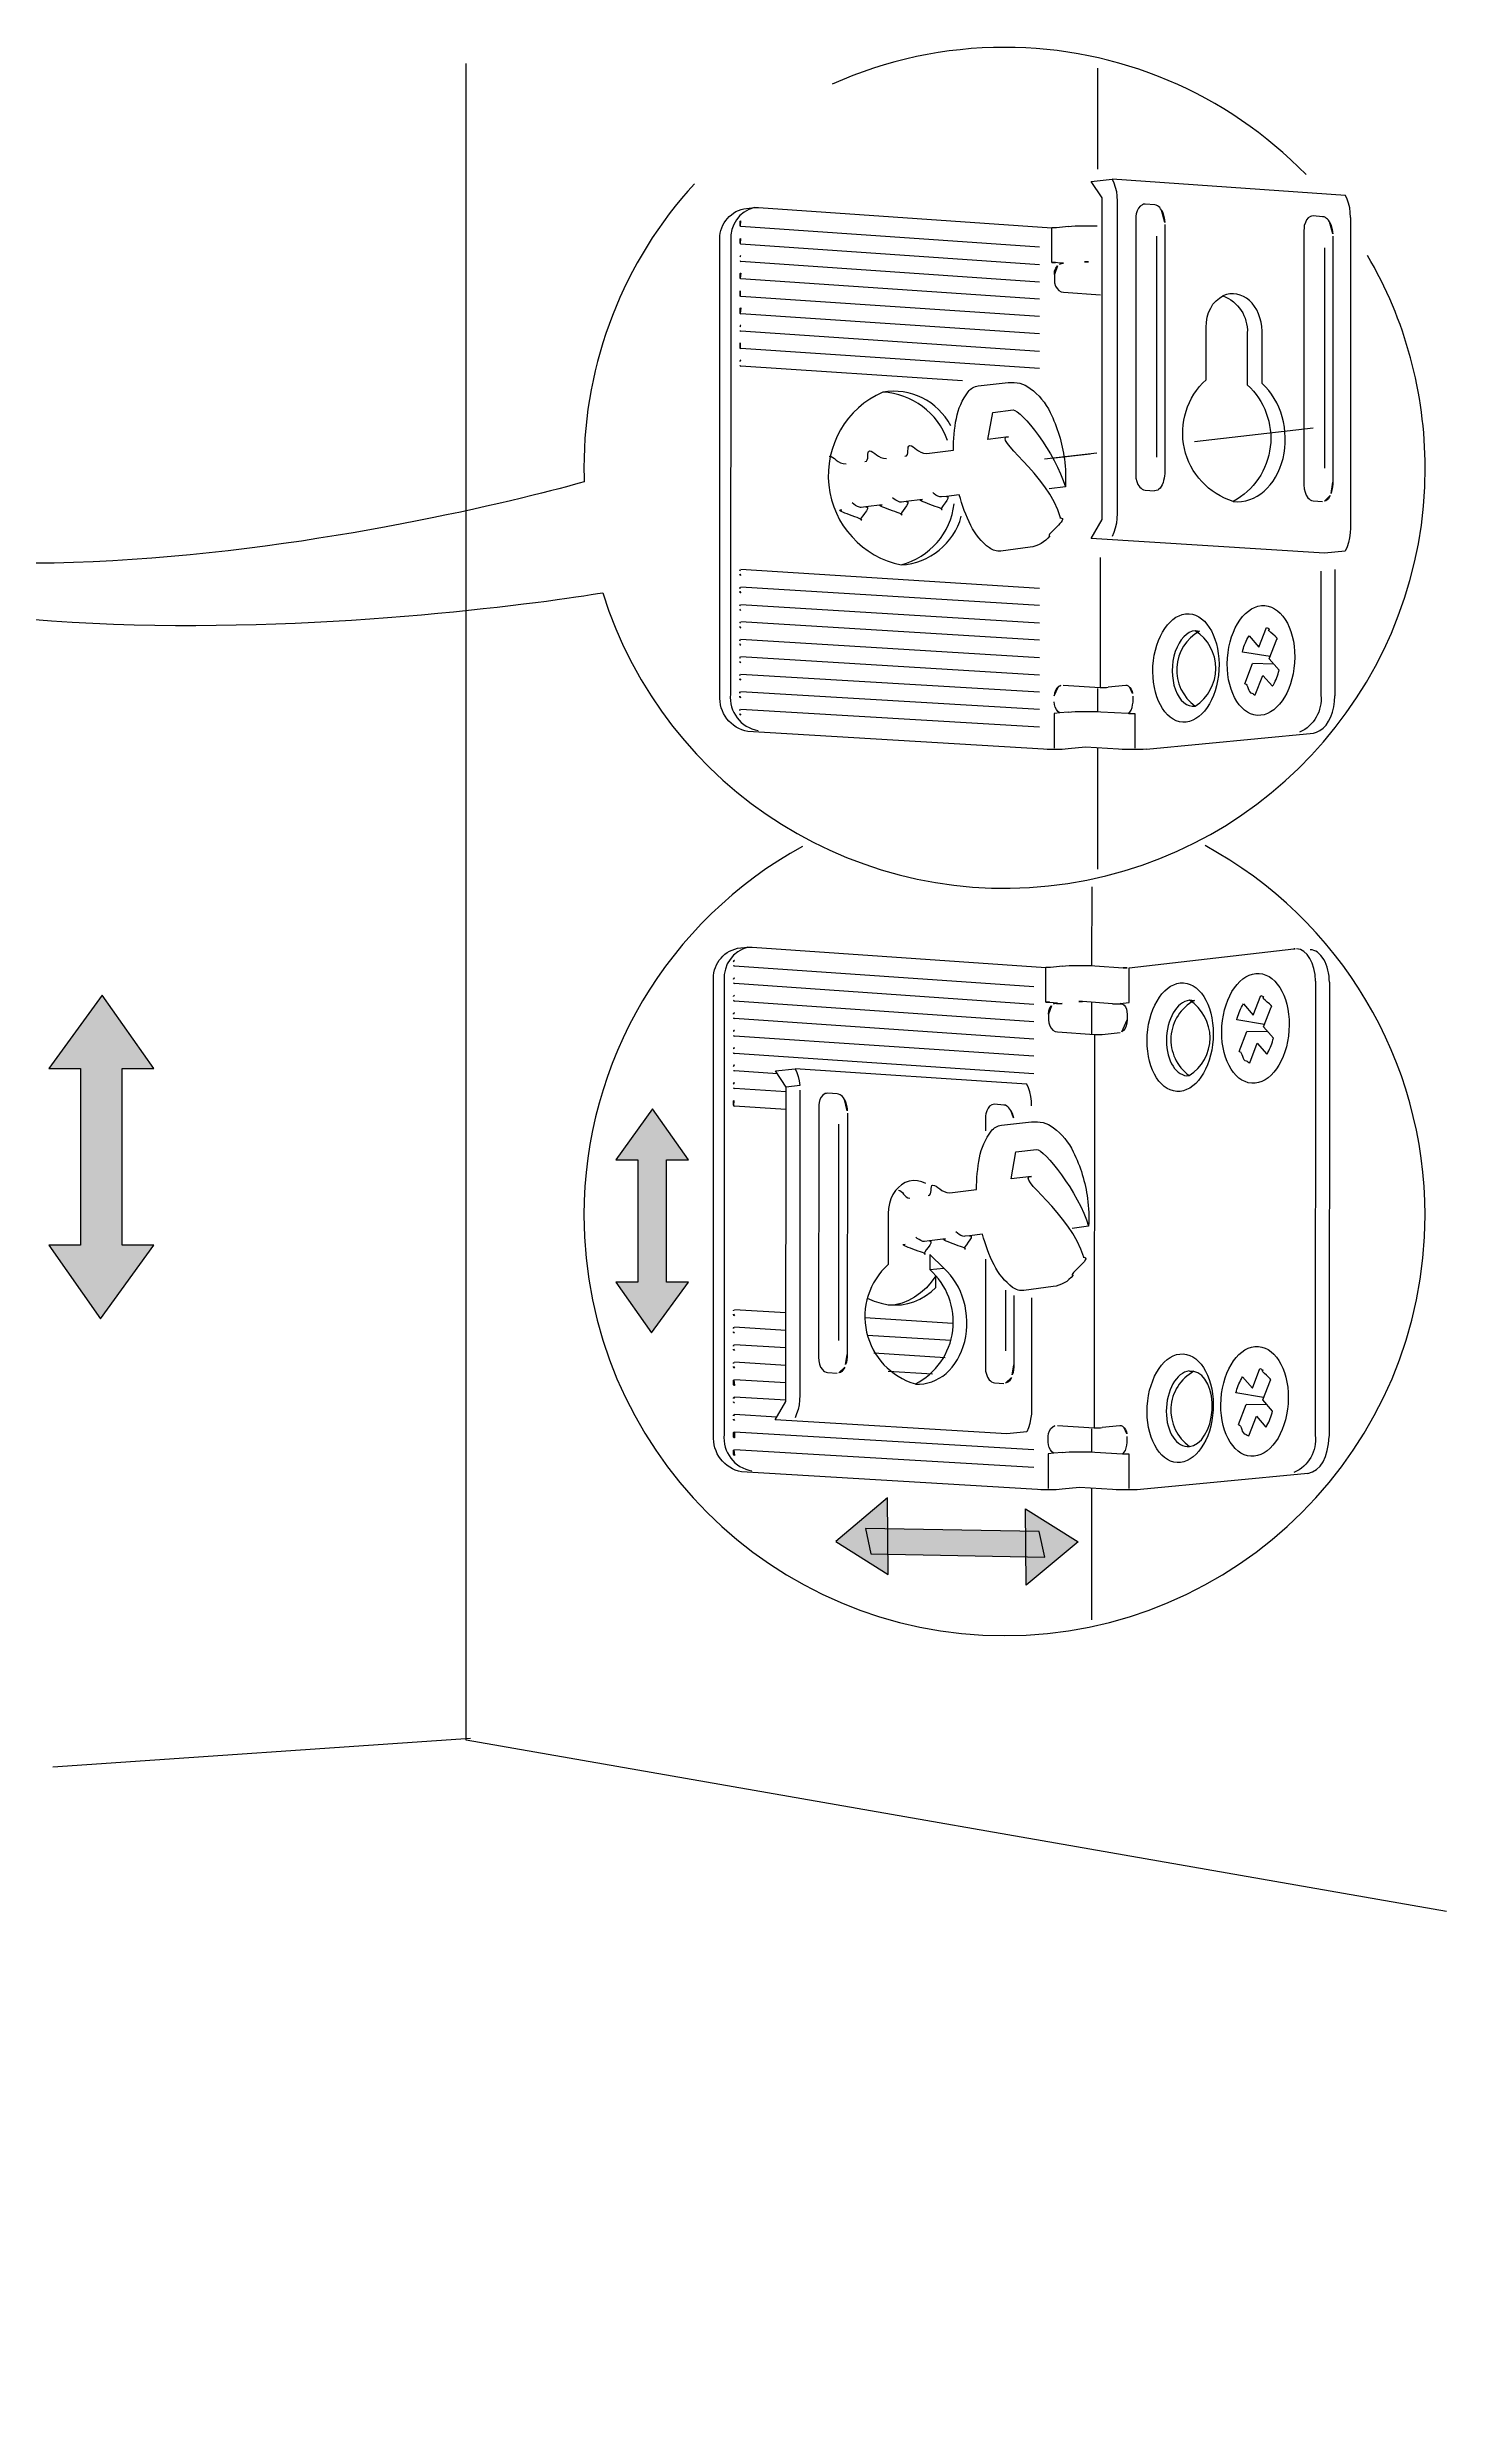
# Model space of a CAD drawing. Header units: metres. Extents: x -27.1 to 47.9, y -10.7 to 6.6.
# Drawn here: x 37.37 to 38.779, y -4.927 to -2.54 of the extents above; entities that cross this region are included whole.
import ezdxf

# ---------------------------------------------------------------- set-up
doc = ezdxf.new("R2010")
doc.units = ezdxf.units.M
doc.header["$MEASUREMENT"] = 0
doc.layers.add('PDF_Working_Num_Penna__255_Num_Penna__255_Num_Penna__255_Num_Penna__255_Num_Penna__255_Num_Penna__255', color=255, linetype='Continuous', lineweight=18)
doc.layers.add('PDF_Working_Num_Penna__7_Num_Penna__7_Num_Penna__7_Num_Penna__7_Num_Penna__7_Num_Penna__7', color=7, linetype='Continuous', lineweight=18)
doc.styles.add('GENERATED_STYLE_1', font='Arial')

msp = doc.modelspace()

# ---------------------------------------------------------------- hatches: boundary and pattern name
at = {"layer": 'PDF_Working_Num_Penna__7_Num_Penna__7_Num_Penna__7_Num_Penna__7_Num_Penna__7_Num_Penna__7', "linetype": 'Continuous', "lineweight": 18}
for points in [[(37.445, -3.5691), (37.4769, -3.5691), (37.4249, -3.495), (37.3713, -3.5691), (37.4032, -3.5691), (37.4032, -3.7471), (37.3713, -3.7471), (37.4234, -3.8212), (37.4769, -3.7471), (37.445, -3.7471)], [(37.9932, -3.6609), (38.0153, -3.6609), (37.9793, -3.6096), (37.9422, -3.6609), (37.9643, -3.6609), (37.9643, -3.7841), (37.9422, -3.7841), (37.9783, -3.8354), (38.0153, -3.7841), (37.9932, -3.7841)], [(38.2166, -4.0787), (38.2159, -4.0016), (38.1636, -4.0454)], [(38.3686, -4.0354), (38.1935, -4.0322), (38.199, -4.058), (38.3741, -4.0612)], [(38.3554, -4.0896), (38.4077, -4.0458), (38.3547, -4.0125)]]:
    msp.add_hatch(color=7, dxfattribs=at).paths.add_polyline_path(points)

# ---------------------------------------------------------------- linework, layer by layer
at = {"layer": 'PDF_Working_Num_Penna__255_Num_Penna__255_Num_Penna__255_Num_Penna__255_Num_Penna__255_Num_Penna__255', "color": 255, "linetype": 'Continuous', "lineweight": 18, "flags": 128}
for points in [[(38.5248, -2.9375), (38.6443, -2.9237)], [(38.381, -2.9541), (38.4197, -2.9496)]]:
    msp.add_lwpolyline(points, dxfattribs=at)
at = {"layer": 'PDF_Working_Num_Penna__7_Num_Penna__7_Num_Penna__7_Num_Penna__7_Num_Penna__7_Num_Penna__7', "color": 7, "linetype": 'Continuous', "lineweight": 18, "flags": 128}
for points in [[(38.6372, -2.6685, 0.203128), (38.3336, -2.5403, 0.106246), (38.1601, -2.5774)], [(38.0213, -2.6778, 0.188266), (37.9101, -2.9638, 0.007946), (37.9104, -2.978)], [(38.4766, -3.2472), (38.4731, -3.2475), (38.4688, -3.2475), (38.4647, -3.2477), (38.4602, -3.2477), (38.4559, -3.2475), (38.452, -3.2475), (38.4483, -3.2472), (38.4152, -3.2452), (38.3976, -3.247), (38.3948, -3.2472), (38.3915, -3.2475), (38.3879, -3.2475), (38.384, -3.2475), (38.3801, -3.2475), (38.3764, -3.2475), (38.3729, -3.2472), (38.0753, -3.2296, -0.382122), (38.047, -3.1928), (38.047, -2.7359, -0.378167), (38.0712, -2.7028), (38.0817, -2.7016), (38.0839, -2.7016), (38.0859, -2.7016)], [(38.0817, -2.7016, 0.366732), (38.0579, -2.7349), (38.0576, -3.1918, 0.393042), (38.0856, -3.2286)], [(38.2794, -2.9214, 0.324188), (38.211, -2.8876, 0.731944), (38.2297, -3.0617, 0.318474), (38.2901, -3.0127)], [(38.2553, -2.9494), (38.2821, -2.9461, -0.046278), (38.2851, -2.914, -0.115756), (38.297, -2.8872, -0.196818), (38.3072, -2.8812), (38.3374, -2.878, -0.199722), (38.3596, -2.8838, -0.117349), (38.3796, -2.908, -0.080741), (38.3939, -2.9551, -0.044488), (38.3949, -2.9831), (38.3785, -2.9851)], [(38.2103, -3.0011), (38.1941, -3.0031), (38.1894, -3.0037, -0.113583), (38.1875, -3.0036, -0.116402), (38.1803, -2.9992)], [(38.2509, -2.9958), (38.2347, -2.9979), (38.2299, -2.9985, -0.11978), (38.2281, -2.9983, -0.117465), (38.2209, -2.994)], [(38.3792, -3.0325, -0.200152), (38.3593, -3.0438), (38.3299, -3.0477, -0.200187), (38.3185, -3.0446, -0.117058), (38.2998, -3.022, -0.048881), (38.288, -2.9909), (38.2751, -2.9926), (38.2703, -2.9932, -0.108673), (38.2684, -2.993, -0.118152), (38.2613, -2.9887)], [(38.6522, -3.0678), (38.6521, -3.1928, -0.329205), (38.6308, -3.2301)], [(38.601, -3.154), (38.5731, -3.1494, -0.069945), (38.5787, -3.135, -0.022065), (38.5798, -3.1332), (38.5897, -3.1445), (38.5973, -3.1247, -0.093355), (38.6004, -3.1265)], [(38.5938, -3.1729), (38.6034, -3.1839, 0.017785), (38.6044, -3.1823, 0.070013), (38.6101, -3.1677), (38.6001, -3.1563), (38.6078, -3.1365)], [(38.1302, -3.3453, 0.274141), (37.9101, -3.7168, 0.414203), (38.3336, -4.1403, 0.414201), (38.7571, -3.7168, 0.275266), (38.5355, -3.3444)], [(38.4707, -3.993), (38.4672, -3.9933), (38.463, -3.9933), (38.4588, -3.9935), (38.4543, -3.9935), (38.4501, -3.9933), (38.4461, -3.9933), (38.4423, -3.993), (38.4092, -3.9911), (38.3915, -3.9928), (38.3888, -3.993), (38.3856, -3.9933), (38.3818, -3.9933), (38.3781, -3.9933), (38.3741, -3.9933), (38.3703, -3.9933), (38.3669, -3.993), (38.0688, -3.9753, -0.381351), (38.0407, -3.9385), (38.0407, -3.481, -0.382653), (38.0648, -3.4479), (38.0753, -3.4467), (38.0776, -3.4467), (38.0795, -3.4467)], [(38.0753, -3.4467, 0.364556), (38.0514, -3.48), (38.0512, -3.9375, 0.393771), (38.0793, -3.9744)], [(38.6468, -3.481), (38.6465, -3.9385, -0.333224), (38.6251, -3.9759)], [(38.5954, -3.5246), (38.5675, -3.52, -0.069945), (38.5731, -3.5056, -0.022065), (38.5742, -3.5038), (38.5841, -3.5151), (38.5917, -3.4953, -0.093355), (38.5947, -3.4971)], [(38.5881, -3.5435), (38.5978, -3.5545, 0.017785), (38.5988, -3.5529, 0.070013), (38.6044, -3.5383), (38.5945, -3.5269), (38.6021, -3.5071)], [(38.2786, -3.6942), (38.3054, -3.6909, -0.046244), (38.3084, -3.6588, -0.115552), (38.3203, -3.632, -0.196818), (38.3305, -3.6261), (38.3608, -3.6228, -0.199344), (38.3829, -3.6286, -0.116986), (38.4029, -3.6529, -0.080634), (38.4172, -3.6999, -0.044488), (38.4183, -3.7279), (38.4018, -3.73)], [(38.2337, -3.6837), (38.2299, -3.686), (38.2267, -3.6887), (38.2237, -3.692), (38.2212, -3.6959), (38.2193, -3.7002), (38.2177, -3.7049), (38.2167, -3.7099), (38.2165, -3.7151), (38.2165, -3.7664, 0.589292), (38.2439, -3.8867, 0.528598), (38.2583, -3.7716)], [(38.2742, -3.7407), (38.258, -3.7427), (38.2532, -3.7433, -0.112634), (38.2514, -3.7431, -0.116461), (38.2442, -3.7388)], [(38.4026, -3.7773, -0.200152), (38.3826, -3.7886), (38.3532, -3.7925, -0.199453), (38.3418, -3.7895, -0.116669), (38.3231, -3.7669, -0.04899), (38.3113, -3.7357), (38.2984, -3.7374), (38.2936, -3.738, -0.117626), (38.2917, -3.7379, -0.117947), (38.2846, -3.7335)], [(38.5198, -3.8737), (38.522, -3.8737), (38.5243, -3.874, 0.551879), (38.5198, -3.9497)], [(38.5945, -3.9005), (38.5666, -3.8958, -0.069945), (38.5722, -3.8815, -0.022065), (38.5733, -3.8797), (38.5832, -3.891), (38.5908, -3.8712, -0.093355), (38.5939, -3.8729)], [(38.5873, -3.9193), (38.5969, -3.9303, 0.017785), (38.5979, -3.9287, 0.070013), (38.6036, -3.9141), (38.5936, -3.9028), (38.6013, -3.883)]]:
    msp.add_lwpolyline(points, format="xyb", dxfattribs=at)
for points in [[(38.7788, -4.4182), (37.7914, -4.2455), (37.7914, -2.5567)], [(38.4272, -2.5613), (38.4271, -2.6629)], [(38.432, -2.692), (38.421, -2.6753), (38.4419, -2.673)], [(38.4419, -2.673), (38.4437, -2.6768), (38.4451, -2.681), (38.4463, -2.6855), (38.4467, -2.6902), (38.4469, -2.6952)], [(38.682, -2.7116), (38.6817, -2.7066), (38.6812, -2.7019), (38.68, -2.6974), (38.6788, -2.6932), (38.6771, -2.6894), (38.4419, -2.673)], [(38.421, -3.0351), (38.432, -3.016), (38.432, -2.692)], [(38.4469, -2.6952), (38.4469, -3.0098)], [(38.3689, -2.7416), (38.068, -2.7207)], [(38.0859, -2.7016), (38.3811, -2.7222)], [(38.3981, -2.7207), (38.3858, -2.7222), (38.3849, -2.7222), (38.3836, -2.7222), (38.3823, -2.7222), (38.3811, -2.7222)], [(38.3981, -2.7207), (38.401, -2.7205), (38.4048, -2.7202), (38.409, -2.72), (38.4134, -2.72), (38.4179, -2.72), (38.4225, -2.72), (38.4269, -2.7202)], [(38.4752, -2.6984), (38.4737, -2.6984), (38.4725, -2.6989), (38.4703, -2.7004), (38.4686, -2.7024), (38.4673, -2.7049), (38.4663, -2.7081), (38.466, -2.7103), (38.4658, -2.7133), (38.4658, -2.9703)], [(38.4917, -2.7044), (38.4908, -2.7029), (38.4899, -2.7016), (38.4887, -2.7006), (38.4877, -2.6999), (38.4864, -2.6994), (38.4849, -2.6989), (38.4752, -2.6984)], [(38.4952, -2.7188), (38.4952, -2.9675)], [(38.6445, -2.71), (38.6429, -2.7103), (38.6417, -2.7106), (38.6394, -2.7121), (38.6377, -2.714), (38.6366, -2.7168), (38.6355, -2.7198), (38.6353, -2.722), (38.635, -2.725), (38.635, -2.981)], [(38.6609, -2.716), (38.6599, -2.7145), (38.6589, -2.7133), (38.6579, -2.7126), (38.6567, -2.7116), (38.6555, -2.7111), (38.6539, -2.7109), (38.6445, -2.71)], [(38.682, -2.7116), (38.682, -3.0247)], [(38.3689, -2.7593), (38.068, -2.7384)], [(38.389, -2.7588), (38.391, -2.758), (38.393, -2.7578), (38.3811, -2.757), (38.3811, -2.7222)], [(38.4867, -2.7304), (38.4867, -2.9531)], [(38.6559, -2.7421), (38.6559, -2.9641)], [(38.6643, -2.7304), (38.6641, -2.9782)], [(38.3689, -2.7767), (38.068, -2.756)], [(38.3689, -2.7941), (38.068, -2.7734)], [(38.3689, -2.8115), (38.068, -2.7911)], [(38.3839, -2.769), (38.3839, -2.7747), (38.384, -2.7776), (38.3851, -2.7807), (38.3866, -2.7831), (38.3884, -2.7851), (38.3906, -2.7864), (38.393, -2.7869), (38.4301, -2.7896)], [(38.3689, -2.8289), (38.068, -2.8087)], [(38.3689, -2.8466), (38.068, -2.8262)], [(38.593, -2.8788), (38.593, -2.8261)], [(38.3689, -2.8639), (38.068, -2.8438)], [(38.2913, -2.8762), (38.068, -2.8615)], [(38.3375, -2.9327), (38.3169, -2.9353), (38.3217, -2.9081), (38.3424, -2.9055)], [(38.5248, -2.9375), (38.6443, -2.9237)], [(38.374, -2.9549), (38.4267, -2.9488)], [(38.4658, -2.9703), (38.466, -2.9743), (38.4668, -2.9777), (38.468, -2.9807), (38.4698, -2.9832), (38.4711, -2.9844), (38.4722, -2.9854), (38.4735, -2.986), (38.4752, -2.9864), (38.4846, -2.9869)], [(38.4952, -2.9675), (38.4952, -2.9698), (38.4948, -2.972), (38.4943, -2.9743), (38.4938, -2.9765), (38.4934, -2.9787), (38.4924, -2.981), (38.4915, -2.9827), (38.4904, -2.9842), (38.4891, -2.9854), (38.488, -2.9862), (38.4864, -2.9867), (38.4846, -2.9869)], [(38.635, -2.981), (38.6353, -2.9849), (38.6363, -2.9884), (38.6373, -2.9914), (38.639, -2.9941), (38.6403, -2.9951), (38.6415, -2.9962), (38.6429, -2.9969), (38.6445, -2.9971), (38.6539, -2.9978)], [(38.4469, -3.0098), (38.4467, -3.0148), (38.4463, -3.0197), (38.4451, -3.0245), (38.4437, -3.0289), (38.4419, -3.0332)], [(38.682, -3.0247), (38.6817, -3.0294), (38.681, -3.0344), (38.68, -3.0391), (38.6788, -3.0435), (38.6768, -3.0478)], [(38.6559, -3.0498), (38.421, -3.0351)], [(38.4299, -3.0543), (38.4298, -3.1851)], [(38.6768, -3.0478), (38.6559, -3.0498)], [(38.3689, -3.0853), (38.068, -3.0664)], [(38.6662, -3.0663), (38.6661, -3.1937)], [(38.3689, -3.1027), (38.068, -3.0841)], [(38.3689, -3.1202), (38.068, -3.1018)], [(38.3689, -3.1375), (38.068, -3.1191)], [(38.3689, -3.1552), (38.068, -3.1368)], [(38.3689, -3.1726), (38.068, -3.1544)], [(38.3689, -3.19), (38.068, -3.1719)], [(38.5756, -3.1813), (38.5834, -3.161)], [(38.6046, -3.1615), (38.5834, -3.161)], [(38.5861, -3.1927), (38.5938, -3.1729)], [(38.3689, -3.2074), (38.068, -3.1895)], [(38.3928, -3.1828), (38.4298, -3.1851), (38.4318, -3.1851), (38.4341, -3.1851), (38.4363, -3.1851), (38.438, -3.1848)], [(38.4271, -3.1863), (38.4271, -3.2094)], [(38.4599, -3.1851), (38.4586, -3.1838), (38.4572, -3.1833), (38.4557, -3.183), (38.438, -3.1848)], [(38.4582, -3.2111), (38.4597, -3.2099), (38.4612, -3.2079), (38.462, -3.2054), (38.4626, -3.2027), (38.463, -3.2), (38.463, -3.194)], [(38.4766, -3.2472), (38.6447, -3.231), (38.6479, -3.2303), (38.6512, -3.2286), (38.6544, -3.2261), (38.6574, -3.2231), (38.6599, -3.2191), (38.6621, -3.2146), (38.6639, -3.2099), (38.6651, -3.2047), (38.6659, -3.1992), (38.6661, -3.1937)], [(38.3689, -3.2251), (38.068, -3.2072)], [(38.3977, -3.2099), (38.3893, -3.2106), (38.3874, -3.2092), (38.3858, -3.2074), (38.3846, -3.205), (38.3839, -3.2024), (38.3836, -3.1997)], [(38.3893, -3.2106), (38.3836, -3.2114), (38.3836, -3.2462)], [(38.3977, -3.2099), (38.401, -3.2097), (38.4048, -3.2094), (38.4087, -3.2094), (38.4132, -3.2092), (38.4179, -3.2092), (38.4225, -3.2092), (38.4266, -3.2094), (38.4306, -3.2097), (38.4582, -3.2111)], [(38.4589, -3.2114), (38.4607, -3.2114), (38.4626, -3.2114), (38.4647, -3.2114), (38.4647, -3.2462)], [(38.4271, -3.246), (38.4271, -3.3681)], [(38.4214, -3.386), (38.4212, -3.4653)], [(38.0795, -3.4467), (38.3751, -3.4673)], [(38.4525, -3.5039), (38.4513, -3.5037), (38.4501, -3.5034), (38.4591, -3.5025), (38.4591, -3.4676), (38.6251, -3.4484)], [(38.363, -3.4868), (38.0616, -3.4658)], [(38.363, -3.5044), (38.0616, -3.4835)], [(38.3921, -3.4658), (38.3799, -3.4673), (38.3788, -3.4673), (38.3776, -3.4673), (38.3764, -3.4673), (38.3751, -3.4673)], [(38.3831, -3.5039), (38.385, -3.5032), (38.3871, -3.503), (38.3751, -3.5022), (38.3751, -3.4673)], [(38.3921, -3.4658), (38.395, -3.4656), (38.3987, -3.4653), (38.403, -3.4651), (38.4075, -3.4651), (38.412, -3.4651), (38.4164, -3.4651), (38.4209, -3.4653), (38.4247, -3.4656), (38.453, -3.4676)], [(38.6607, -3.482), (38.6605, -3.9395)], [(38.363, -3.5219), (38.0616, -3.5012)], [(38.4423, -3.5037), (38.4123, -3.5014)], [(38.4212, -3.5022), (38.4212, -3.5346)], [(38.4423, -3.5037), (38.4457, -3.5039), (38.449, -3.5039), (38.4525, -3.5039), (38.4541, -3.5052), (38.4553, -3.5069), (38.4564, -3.5092), (38.4568, -3.5117), (38.457, -3.5144), (38.457, -3.5201)], [(38.363, -3.5393), (38.0616, -3.5186)], [(38.3778, -3.5141), (38.3778, -3.5199), (38.3781, -3.5228), (38.3791, -3.5259), (38.3806, -3.5283), (38.3823, -3.5303), (38.3845, -3.5316), (38.3871, -3.5321), (38.4241, -3.5348)], [(38.5699, -3.5519), (38.5777, -3.5316)], [(38.599, -3.5321), (38.5777, -3.5316)], [(38.363, -3.5567), (38.0616, -3.5363)], [(38.363, -3.5742), (38.0616, -3.554)], [(38.4241, -3.5348), (38.4239, -3.9308)], [(38.4241, -3.5348), (38.4262, -3.5348), (38.4284, -3.5348), (38.4303, -3.5348), (38.4321, -3.5346), (38.4501, -3.5326)], [(38.5805, -3.5633), (38.5881, -3.5435)], [(38.1049, -3.5744), (38.0616, -3.5714)], [(38.3609, -3.6065), (38.3607, -3.6018), (38.3601, -3.5971), (38.3591, -3.5926), (38.3577, -3.5886), (38.356, -3.5848), (38.1228, -3.5692)], [(38.1136, -3.5926), (38.0616, -3.5891)], [(38.1026, -3.923), (38.1134, -3.9044), (38.1136, -3.5879)], [(38.1275, -3.5908), (38.1275, -3.8981), (38.1273, -3.9032), (38.1269, -3.9079), (38.1259, -3.9126), (38.1243, -3.9168), (38.1228, -3.921)], [(38.1724, -3.6003), (38.1714, -3.5986), (38.1704, -3.5973), (38.1692, -3.5963), (38.1682, -3.5956), (38.1666, -3.5948), (38.1652, -3.5946), (38.1558, -3.5938), (38.1542, -3.5941), (38.153, -3.5943), (38.1508, -3.5958), (38.149, -3.5979), (38.1478, -3.6003), (38.147, -3.6033), (38.1465, -3.6055), (38.1465, -3.6085), (38.1462, -3.8596)], [(38.1134, -3.6103), (38.0616, -3.6068)], [(38.1666, -3.6252), (38.1666, -3.8429)], [(38.1754, -3.6138), (38.1751, -3.8571)], [(38.34, -3.6113), (38.339, -3.6098), (38.338, -3.6085), (38.337, -3.6075), (38.336, -3.6068), (38.3345, -3.606), (38.333, -3.6058), (38.3236, -3.605), (38.3221, -3.6053), (38.3208, -3.6055), (38.3186, -3.607), (38.3171, -3.609), (38.3159, -3.6115), (38.3149, -3.6145), (38.3146, -3.6168), (38.3143, -3.6197), (38.3143, -3.6318)], [(38.3608, -3.6776), (38.3402, -3.6801), (38.345, -3.6529), (38.3657, -3.6504)], [(38.2543, -3.6847), (38.2504, -3.683), (38.2461, -3.682), (38.2419, -3.6818), (38.2377, -3.6825), (38.2337, -3.6837)], [(38.3143, -3.761), (38.3143, -3.8698)], [(38.3345, -3.7924), (38.3345, -3.8533)], [(38.1134, -3.8152), (38.0616, -3.812)], [(38.1954, -3.8003), (38.2023, -3.8035), (38.2093, -3.8055), (38.2165, -3.807), (38.2235, -3.8072)], [(38.3431, -3.7976), (38.343, -3.8673)], [(38.3608, -3.7999), (38.3607, -3.9124)], [(38.1134, -3.8329), (38.0616, -3.8297)], [(38.2815, -3.8257), (38.1931, -3.8202)], [(38.2798, -3.8431), (38.1954, -3.8379)], [(38.1134, -3.8503), (38.0616, -3.8474)], [(38.1134, -3.868), (38.0616, -3.8648)], [(38.1462, -3.8596), (38.1465, -3.8636), (38.1473, -3.8668), (38.1484, -3.8698), (38.1502, -3.8723), (38.1513, -3.8735), (38.1524, -3.8743), (38.154, -3.875), (38.1554, -3.8752), (38.1652, -3.876)], [(38.2737, -3.8603), (38.202, -3.8558)], [(38.1134, -3.8857), (38.0616, -3.8825)], [(38.2611, -3.877), (38.2163, -3.8743)], [(38.3143, -3.8698), (38.3146, -3.8737), (38.3154, -3.877), (38.3166, -3.88), (38.3181, -3.8825), (38.3194, -3.8837), (38.3205, -3.8847), (38.3221, -3.8852), (38.3236, -3.8857), (38.333, -3.8862)], [(38.1134, -3.9032), (38.0616, -3.9002)], [(38.3607, -3.9124), (38.3607, -3.9173), (38.3599, -3.9221), (38.359, -3.9266), (38.3577, -3.931), (38.356, -3.935)], [(38.5691, -3.9277), (38.5769, -3.9075)], [(38.5981, -3.9079), (38.5769, -3.9075)], [(38.1044, -3.9203), (38.0616, -3.9176)], [(38.363, -3.9532), (38.0616, -3.9353)], [(38.336, -3.937), (38.1026, -3.923)], [(38.356, -3.935), (38.336, -3.937)], [(38.3918, -3.9557), (38.3834, -3.9564), (38.3813, -3.955), (38.3799, -3.9532), (38.3786, -3.9507), (38.3778, -3.9482), (38.3776, -3.9455), (38.3776, -3.9395), (38.3778, -3.9368), (38.3788, -3.934), (38.3803, -3.9315), (38.3821, -3.9298)], [(38.3868, -3.9285), (38.4239, -3.9308), (38.4259, -3.9308), (38.4281, -3.9308), (38.4303, -3.9308), (38.4321, -3.9305)], [(38.4212, -3.932), (38.4212, -3.9552)], [(38.4541, -3.9308), (38.4529, -3.9295), (38.4513, -3.929), (38.4498, -3.9288), (38.4321, -3.9305)], [(38.5796, -3.9391), (38.5873, -3.9193)], [(38.363, -3.9709), (38.0616, -3.953)], [(38.3834, -3.9564), (38.3776, -3.9572), (38.3776, -3.992)], [(38.3918, -3.9557), (38.395, -3.9554), (38.3987, -3.9552), (38.4027, -3.9552), (38.4072, -3.955), (38.412, -3.955), (38.4164, -3.955), (38.4207, -3.9552), (38.4247, -3.9554), (38.4523, -3.957), (38.453, -3.9572)], [(38.4523, -3.957), (38.4538, -3.9557), (38.4553, -3.9537), (38.456, -3.9512), (38.4568, -3.9484), (38.457, -3.9457), (38.457, -3.9397)], [(38.453, -3.9572), (38.4548, -3.9572), (38.4568, -3.9572), (38.4588, -3.9572), (38.4588, -3.992)], [(38.6391, -3.9768), (38.4707, -3.993)], [(38.4212, -3.9918), (38.4212, -4.1244)], [(37.7959, -4.2439), (37.3753, -4.2729)]]:
    msp.add_lwpolyline(points, dxfattribs=at)
for points in [[(38.0674, -2.7202), (38.068, -2.7207), (38.0677, -2.7207), (38.0673, -2.7202), (38.0673, -2.7195), (38.0673, -2.7162), (38.0673, -2.7155), (38.0677, -2.7152)], [(38.4917, -2.7044), (38.4929, -2.7068), (38.4938, -2.7096), (38.4943, -2.7121), (38.4948, -2.7143), (38.4952, -2.7166)], [(38.6609, -2.716), (38.6621, -2.7186), (38.6629, -2.721), (38.6636, -2.7238), (38.6638, -2.726), (38.6641, -2.7282)], [(38.0674, -2.7379), (38.068, -2.7384), (38.0677, -2.7381), (38.0673, -2.7376), (38.0673, -2.7371), (38.0673, -2.7339), (38.0673, -2.7332), (38.0677, -2.7327)], [(38.068, -2.7501), (38.0677, -2.7503), (38.0673, -2.7508), (38.0673, -2.7513)], [(38.0674, -2.7556), (38.068, -2.756), (38.0677, -2.7558), (38.0673, -2.7553)], [(38.0674, -2.7729), (38.068, -2.7734), (38.0677, -2.7734), (38.0673, -2.7729), (38.0673, -2.7722), (38.0673, -2.769), (38.0673, -2.7682), (38.0677, -2.7678), (38.068, -2.7678)], [(38.3811, -2.757), (38.3821, -2.757), (38.3836, -2.757), (38.3849, -2.757)], [(38.3839, -2.769), (38.384, -2.7657), (38.3853, -2.7627), (38.3868, -2.7605)], [(38.4181, -2.7563), (38.4169, -2.7563), (38.4157, -2.7563), (38.4142, -2.7563)], [(38.0673, -2.7906), (38.068, -2.7911), (38.0674, -2.7909), (38.0673, -2.7904), (38.0673, -2.7898), (38.0673, -2.7866), (38.0673, -2.7859), (38.0674, -2.7854)], [(38.0673, -2.8083), (38.068, -2.8087), (38.0674, -2.8085), (38.0673, -2.808), (38.0673, -2.8073), (38.0673, -2.804), (38.0673, -2.8035), (38.0674, -2.803), (38.068, -2.8028)], [(38.068, -2.8204), (38.0674, -2.8204), (38.0673, -2.8209), (38.0673, -2.8217)], [(38.0673, -2.8257), (38.068, -2.8262), (38.0674, -2.8262)], [(38.0673, -2.8433), (38.068, -2.8438), (38.0674, -2.8436), (38.0673, -2.8431), (38.0673, -2.8426), (38.0673, -2.8393), (38.0673, -2.8386), (38.0674, -2.8381)], [(38.068, -2.8555), (38.0674, -2.8558), (38.0673, -2.8562), (38.067, -2.8568)], [(38.0673, -2.861), (38.068, -2.8615), (38.0674, -2.8612), (38.0673, -2.8607)], [(38.6641, -2.9782), (38.6641, -2.9805), (38.6638, -2.9827), (38.6636, -2.9851), (38.663, -2.9874), (38.6624, -2.9897)], [(38.6616, -2.9919), (38.6606, -2.9936), (38.6597, -2.9951), (38.6584, -2.9962), (38.6571, -2.9971), (38.6557, -2.9976)], [(38.067, -3.0676), (38.0673, -3.0671), (38.0674, -3.0667)], [(38.068, -3.0724), (38.0674, -3.0721), (38.0673, -3.0716), (38.067, -3.0709)], [(38.067, -3.0853), (38.0673, -3.0845), (38.0674, -3.0841)], [(38.068, -3.0898), (38.0674, -3.0898), (38.0673, -3.0893), (38.067, -3.0885)], [(38.067, -3.1029), (38.0673, -3.1022), (38.0674, -3.1018)], [(38.0673, -3.1069), (38.068, -3.1075), (38.0674, -3.1072), (38.0673, -3.1067), (38.067, -3.1062)], [(38.067, -3.1204), (38.0673, -3.1199), (38.0674, -3.1194)], [(38.0673, -3.1246), (38.068, -3.1251), (38.0674, -3.1248), (38.0673, -3.1243), (38.067, -3.1236)], [(38.067, -3.138), (38.0673, -3.1373), (38.0674, -3.1368)], [(38.0673, -3.142), (38.068, -3.1425), (38.0674, -3.1425), (38.0673, -3.142), (38.067, -3.1413)], [(38.067, -3.1557), (38.0673, -3.1549), (38.0674, -3.1544)], [(38.0673, -3.1597), (38.068, -3.1602), (38.0674, -3.1599), (38.0673, -3.1595), (38.067, -3.1589)], [(38.067, -3.1731), (38.067, -3.1726), (38.0674, -3.1721)], [(38.068, -3.1778), (38.0674, -3.1775), (38.067, -3.1771), (38.067, -3.1764)], [(38.067, -3.1907), (38.067, -3.19), (38.0674, -3.1895)], [(38.0673, -3.1948), (38.068, -3.1952), (38.0674, -3.1952), (38.067, -3.1948), (38.067, -3.194)], [(38.388, -3.184), (38.3863, -3.1858), (38.3849, -3.1883), (38.3839, -3.191), (38.3836, -3.1937)], [(38.388, -3.184), (38.3903, -3.183)], [(38.4599, -3.1851), (38.4612, -3.1868), (38.4621, -3.1888), (38.4626, -3.1913)], [(38.067, -3.2084), (38.067, -3.2077), (38.0674, -3.2072)], [(38.068, -3.2129), (38.0674, -3.2126), (38.067, -3.2121), (38.067, -3.2116)], [(38.0616, -3.4601), (38.0613, -3.4603), (38.0608, -3.4606), (38.0608, -3.4614)], [(38.6251, -3.4484), (38.6264, -3.4484)], [(38.0611, -3.4653), (38.0616, -3.4658), (38.0613, -3.4658), (38.0608, -3.4653)], [(38.0608, -3.4785), (38.0616, -3.4778), (38.0613, -3.4778), (38.0608, -3.4783), (38.0608, -3.479)], [(38.0611, -3.483), (38.0616, -3.4835), (38.0613, -3.4833), (38.0608, -3.4828)], [(38.453, -3.4676), (38.4548, -3.4676), (38.457, -3.4676)], [(37.445, -3.5691), (37.4769, -3.5691), (37.4249, -3.495), (37.3713, -3.5691), (37.4032, -3.5691), (37.4032, -3.7471), (37.3713, -3.7471), (37.4234, -3.8212), (37.4769, -3.7471), (37.445, -3.7471)], [(38.0608, -3.4962), (38.0616, -3.4952), (38.0613, -3.4955), (38.0608, -3.496), (38.0608, -3.4965)], [(38.0611, -3.5007), (38.0616, -3.5012), (38.0613, -3.5009), (38.0608, -3.5005)], [(38.3751, -3.5022), (38.3761, -3.5022), (38.3776, -3.5022), (38.3788, -3.5022)], [(38.3778, -3.5141), (38.3781, -3.5109), (38.3794, -3.5079), (38.3809, -3.5057)], [(38.3918, -3.5034), (38.3893, -3.5037), (38.3863, -3.5037)], [(38.4123, -3.5014), (38.411, -3.5014), (38.4098, -3.5014), (38.4083, -3.5014)], [(38.0608, -3.5136), (38.0616, -3.5129), (38.0613, -3.5129), (38.0608, -3.5134), (38.0608, -3.5141)], [(38.0611, -3.5181), (38.0616, -3.5186), (38.0613, -3.5186), (38.0608, -3.5181)], [(38.0616, -3.5306), (38.0611, -3.5306), (38.0608, -3.5311), (38.0608, -3.5318)], [(38.457, -3.5201), (38.4568, -3.5231), (38.456, -3.5261), (38.4551, -3.5286), (38.4535, -3.5306), (38.4519, -3.5321)], [(38.0608, -3.5358), (38.0616, -3.5363), (38.0611, -3.5361), (38.0608, -3.5356)], [(38.0616, -3.548), (38.0611, -3.5483), (38.0608, -3.5488), (38.0608, -3.5492)], [(38.0608, -3.5535), (38.0616, -3.554), (38.0611, -3.5537), (38.0608, -3.5532)], [(38.0616, -3.5657), (38.0611, -3.5657), (38.0608, -3.5662), (38.0608, -3.567)], [(38.0608, -3.5709), (38.0616, -3.5714), (38.0611, -3.5714)], [(38.1136, -3.5879), (38.1029, -3.5714), (38.1228, -3.5692), (38.1246, -3.5729), (38.1259, -3.5769), (38.1269, -3.5814), (38.1275, -3.5861)], [(38.0608, -3.6063), (38.0616, -3.6068), (38.0611, -3.6065), (38.0608, -3.606), (38.0606, -3.6053), (38.0606, -3.6021), (38.0608, -3.6015), (38.0611, -3.6011)], [(38.0616, -3.5834), (38.0611, -3.5834), (38.0608, -3.5839), (38.0608, -3.5846)], [(38.0608, -3.5886), (38.0616, -3.5891), (38.0611, -3.5888), (38.0608, -3.5884)], [(38.1724, -3.6003), (38.1734, -3.6026), (38.1741, -3.605), (38.1749, -3.6075), (38.1751, -3.6095), (38.1751, -3.6115)], [(37.9932, -3.6609), (38.0153, -3.6609), (37.9793, -3.6096), (37.9422, -3.6609), (37.9643, -3.6609), (37.9643, -3.7841), (37.9422, -3.7841), (37.9783, -3.8354), (38.0153, -3.7841), (37.9932, -3.7841)], [(38.34, -3.6113), (38.3413, -3.6138), (38.3421, -3.6162), (38.3425, -3.6188)], [(38.2583, -3.7564), (38.2583, -3.7716), (38.2725, -3.7702)], [(38.2643, -3.7779), (38.2598, -3.7841), (38.2549, -3.7898), (38.2491, -3.7951), (38.2431, -3.7993), (38.2369, -3.8028), (38.2305, -3.8055), (38.2235, -3.8072), (38.2299, -3.807), (38.2362, -3.8058), (38.2424, -3.804), (38.2483, -3.8013), (38.2541, -3.798), (38.2596, -3.794), (38.2645, -3.7896)], [(38.0606, -3.8132), (38.0608, -3.8127), (38.0611, -3.8123)], [(38.0616, -3.818), (38.0611, -3.8177), (38.0608, -3.8172), (38.0606, -3.8165)], [(38.0606, -3.8309), (38.0608, -3.8301), (38.0611, -3.8297)], [(38.0616, -3.8354), (38.0611, -3.8354), (38.0608, -3.8349), (38.0606, -3.8341)], [(38.0606, -3.8486), (38.0608, -3.8479), (38.0611, -3.8474)], [(38.0616, -3.8531), (38.0611, -3.8528), (38.0608, -3.8523), (38.0606, -3.8518)], [(38.0606, -3.866), (38.0608, -3.8656), (38.0611, -3.865)], [(38.1751, -3.8571), (38.1751, -3.8598), (38.1749, -3.8623), (38.1744, -3.8648), (38.1736, -3.8673)], [(38.0616, -3.8707), (38.0611, -3.8705), (38.0608, -3.87), (38.0606, -3.8693)], [(38.0616, -3.8882), (38.0611, -3.8882), (38.0608, -3.8877), (38.0606, -3.887), (38.0606, -3.8837), (38.0608, -3.883), (38.0611, -3.8825)], [(38.1728, -3.8698), (38.1719, -3.8715), (38.1709, -3.873), (38.1697, -3.8743), (38.1684, -3.8752), (38.1669, -3.8757)], [(38.3408, -3.8802), (38.3398, -3.8819), (38.3387, -3.8835), (38.3376, -3.8845), (38.3363, -3.8854), (38.3347, -3.8859)], [(38.343, -3.8675), (38.343, -3.87), (38.3427, -3.8725), (38.3422, -3.8752), (38.3414, -3.8777)], [(38.0606, -3.9014), (38.0608, -3.9006), (38.0611, -3.9002), (38.0616, -3.9002)], [(38.0616, -3.9059), (38.0611, -3.9056), (38.0608, -3.9051), (38.0606, -3.9046)], [(38.0606, -3.9188), (38.0606, -3.9183), (38.0611, -3.9178), (38.0616, -3.9176)], [(38.0616, -3.9235), (38.0611, -3.9233), (38.0606, -3.9228), (38.0606, -3.9221)], [(38.0616, -3.941), (38.0611, -3.941), (38.0606, -3.9405), (38.0606, -3.9397), (38.0606, -3.9365), (38.0606, -3.9358), (38.0611, -3.9353), (38.0616, -3.9353)], [(38.3821, -3.9298), (38.3844, -3.9288)], [(38.4541, -3.9308), (38.4553, -3.9325), (38.4564, -3.9345), (38.4568, -3.937)], [(38.0616, -3.9587), (38.0611, -3.9584), (38.0606, -3.9579), (38.0606, -3.9574), (38.0606, -3.9542), (38.0606, -3.9534), (38.0611, -3.953)], [(38.2166, -4.0787), (38.2159, -4.0016), (38.1636, -4.0454)], [(38.3686, -4.0354), (38.1935, -4.0322), (38.199, -4.058), (38.3741, -4.0612)], [(38.3554, -4.0896), (38.3547, -4.0125), (38.4077, -4.0458)]]:
    msp.add_lwpolyline(points, close=True, dxfattribs=at)
for points in [[(38.5781, -2.8803, -0.513713), (38.564, -2.9978, -0.579383), (38.5366, -2.8751), (38.5366, -2.8224), (38.5369, -2.8172), (38.5377, -2.8122), (38.5391, -2.8075), (38.5412, -2.803), (38.5435, -2.799), (38.5466, -2.7956), (38.5501, -2.7928), (38.5536, -2.7906, -0.32495), (38.5781, -2.8279)], [(38.5256, -3.128), (38.5279, -3.128), (38.5301, -3.1283, 0.549791), (38.5256, -3.2039, 0.547271)], [(38.5198, -3.5002), (38.5223, -3.5002), (38.5248, -3.5005, 0.554917), (38.5196, -3.5761, 0.550361)]]:
    msp.add_lwpolyline(points, format="xyb", close=True, dxfattribs=at)
at = {"layer": 'PDF_Working_Num_Penna__7_Num_Penna__7_Num_Penna__7_Num_Penna__7_Num_Penna__7_Num_Penna__7', "color": 7, "linetype": 'Continuous', "lineweight": 18}
for centre, radius, start, end in [((38.3355, -2.9632), 0.4216, 359.9112, 30.407), ((38.2072, -2.9606), 0.0731, 19.3657, 86.972), ((38.3336, -2.9636), 0.4237, 197.3035, 0.0017), ((38.2104, -2.9912), 0.0731, 285.2868, 352.9455)]:
    msp.add_arc(centre, radius, start, end, dxfattribs=at)
for centre, major_axis, ratio, start_param, end_param in [((38.5614, -2.8305), (0.0046, 0.0418), 0.749272, 4.899308, 6.67865), ((38.5657, -2.9326), (-0.0049, 0.0653), 0.771726, 3.010911, 5.617986), ((38.5251, -3.166), (0.0022, 0.038), 0.592282, 0.075059, 3.264032), ((38.6233, -3.4883), (0.0053, 0.0398), 0.574356, 4.973516, 6.325993), ((38.6429, -3.4796), (-0.0021, 0.0302), 0.586268, 4.590375, 6.241002), ((38.5197, -3.5382), (0.0024, 0.038), 0.604381, 0.102002, 3.239884), ((38.2443, -3.8224), (-0.0065, 0.0643), 0.793127, 3.006134, 5.577317), ((38.5198, -3.9117), (0.0025, 0.0381), 0.608565, 0.112617, 3.246797), ((38.5204, -3.9118), (0.0024, 0.0379), 0.586742, 3.219215, 6.216615), ((38.6032, -3.8856), (-0.0403, 0.0899), 0.455399, 3.040443, 3.882596)]:
    msp.add_ellipse(centre, major_axis=major_axis, ratio=ratio, start_param=start_param, end_param=end_param, dxfattribs=at)
for centre, major_axis, ratio in [((38.5919, -3.1579), (0.0038, 0.0553), 0.610327), ((38.5163, -3.1655), (0.0031, 0.0546), 0.607603), ((38.5105, -3.5374), (0.0035, 0.0547), 0.605575), ((38.5863, -3.5285), (0.0038, 0.0553), 0.610327), ((38.5105, -3.9112), (0.0031, 0.0547), 0.606695), ((38.5854, -3.9043), (0.0038, 0.0553), 0.610327)]:
    msp.add_ellipse(centre, major_axis=major_axis, ratio=ratio, dxfattribs=at)
for points in [[(38.3424, -2.9055), (38.3502, -2.9055), (38.3848, -2.9485), (38.3949, -2.9831)], [(37.9104, -2.978), (37.8086, -3.0071), (37.1304, -3.177), (36.9153, -2.9204)], [(36.9153, -2.9204), (37.0587, -3.2129), (37.8238, -3.1074), (37.9291, -3.0897)], [(38.3901, -3.0141), (38.3777, -2.9706), (38.3197, -2.9327), (38.3375, -2.9327)], [(38.1572, -2.9521), (38.162, -2.9521), (38.1652, -2.9599), (38.1743, -2.9599)], [(38.1929, -2.9576), (38.1982, -2.9576), (38.1943, -2.9468), (38.1977, -2.9468)], [(38.1977, -2.9468), (38.2026, -2.9468), (38.2057, -2.9546), (38.2149, -2.9546)], [(38.2333, -2.9522), (38.2386, -2.9522), (38.2347, -2.9415), (38.2381, -2.9415)], [(38.2381, -2.9415), (38.243, -2.9415), (38.2461, -2.9494), (38.2553, -2.9494)], [(38.1894, -3.0164), (38.1949, -3.0164), (38.159, -3.0062), (38.1699, -3.0062)], [(38.1941, -3.0031), (38.2007, -3.0031), (38.1855, -3.0164), (38.1894, -3.0164)], [(38.23, -3.0111), (38.2355, -3.0111), (38.1993, -3.0011), (38.2103, -3.0011)], [(38.2347, -2.9979), (38.2413, -2.9979), (38.226, -3.0111), (38.23, -3.0111)], [(38.2703, -3.0059), (38.2758, -3.0059), (38.2399, -2.9957), (38.2509, -2.9957)], [(38.2751, -2.9926), (38.2817, -2.9926), (38.2664, -3.0059), (38.2703, -3.0059)], [(38.3894, -3.0142), (38.4004, -3.0142), (38.3734, -3.0325), (38.3792, -3.0325)], [(38.6078, -3.1365), (38.6117, -3.1365), (38.5959, -3.1265), (38.6004, -3.1265)], [(38.5756, -3.1813), (38.5793, -3.1813), (38.5785, -3.1908), (38.5827, -3.1908)], [(38.5827, -3.1908), (38.584, -3.1908), (38.5848, -3.1927), (38.5861, -3.1927)], [(38.6021, -3.5071), (38.6061, -3.5071), (38.5903, -3.4971), (38.5947, -3.4971)], [(38.5699, -3.5519), (38.5737, -3.5519), (38.5728, -3.5614), (38.5771, -3.5614)], [(38.5771, -3.5614), (38.5783, -3.5614), (38.5791, -3.5633), (38.5805, -3.5633)], [(38.3657, -3.6504), (38.3735, -3.6504), (38.4081, -3.6934), (38.4183, -3.7279)], [(38.227, -3.6915), (38.2307, -3.6915), (38.2327, -3.6995), (38.2382, -3.6995)], [(38.2566, -3.697), (38.2619, -3.697), (38.258, -3.6864), (38.2614, -3.6864)], [(38.2614, -3.6864), (38.2663, -3.6864), (38.2694, -3.6942), (38.2786, -3.6942)], [(38.4134, -3.7589), (38.401, -3.7154), (38.343, -3.6776), (38.3608, -3.6776)], [(38.2533, -3.756), (38.2588, -3.756), (38.2227, -3.746), (38.2336, -3.746)], [(38.258, -3.7427), (38.2646, -3.7427), (38.2493, -3.756), (38.2533, -3.756)], [(38.2937, -3.7507), (38.2991, -3.7507), (38.2632, -3.7405), (38.2742, -3.7405)], [(38.2984, -3.7374), (38.305, -3.7374), (38.2897, -3.7507), (38.2937, -3.7507)], [(38.4128, -3.759), (38.4237, -3.759), (38.3967, -3.7773), (38.4026, -3.7773)], [(38.6013, -3.883), (38.6052, -3.883), (38.5894, -3.8729), (38.5939, -3.8729)], [(38.5691, -3.9277), (38.5728, -3.9277), (38.572, -3.9373), (38.5762, -3.9373)], [(38.5762, -3.9373), (38.5775, -3.9373), (38.5783, -3.9391), (38.5796, -3.9391)]]:
    msp.add_open_spline(points, degree=3, dxfattribs=at)

# ---------------------------------------------------------------- texts
at = {"layer": 'PDF_Working_Num_Penna__7_Num_Penna__7_Num_Penna__7_Num_Penna__7_Num_Penna__7_Num_Penna__7', "color": 7, "linetype": 'Continuous', "lineweight": 18, "attachment_point": 7, "style": 'GENERATED_STYLE_1'}
for s, insert, char_height in [('\\A1;{\\pql;\\fArial|b0|i0|c0|p34;2x}', (38.022, -2.671), 0.0000077), ('\\A1;{\\pql;\\fArial|b0|i0|c0|p34;AA-1843312-3}', (38.6038, -4.927), 0.00000257)]:
    msp.add_mtext(s, dxfattribs=dict(at, insert=insert, char_height=char_height))
at = {"layer": 'PDF_Working_Num_Penna__7_Num_Penna__7_Num_Penna__7_Num_Penna__7_Num_Penna__7_Num_Penna__7', "color": 7, "linetype": 'Continuous', "lineweight": 18, "insert": (38.7401, -3.0243), "char_height": 0.00000321, "attachment_point": 7, "rotation": 90, "style": 'GENERATED_STYLE_1'}
msp.add_mtext('\\A1;{\\pql;\\fArial|b0|i0|c0|p34;103693}', dxfattribs=at)

doc.saveas('drawing.dxf')
